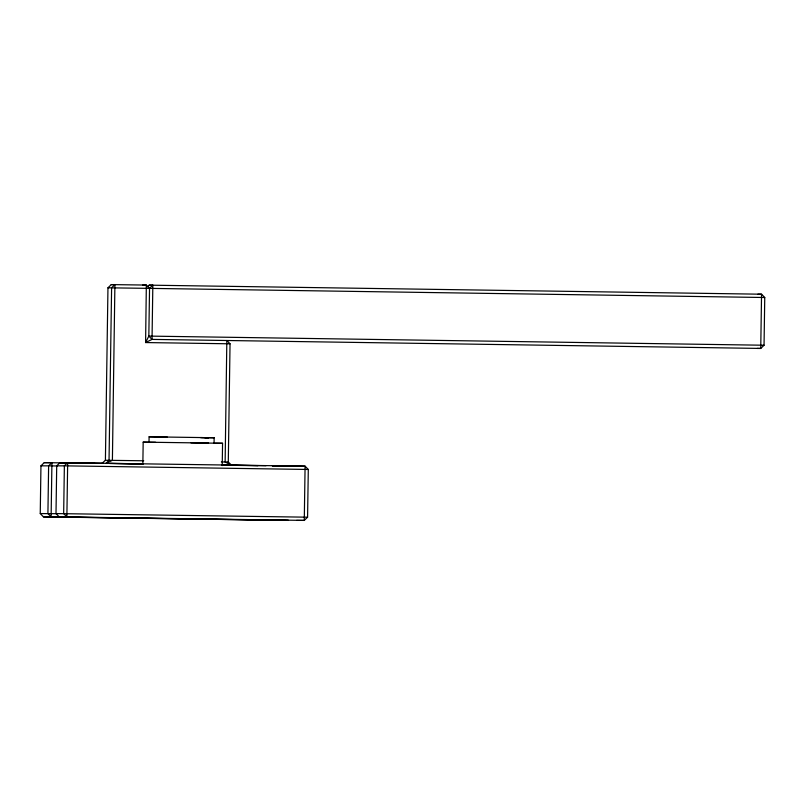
<?xml version="1.0" encoding="UTF-8"?>
<svg xmlns="http://www.w3.org/2000/svg" width="805" height="805" viewBox="0 0 805 805"><rect width="100%" height="100%" fill="white"/><g stroke="black" fill="none" stroke-linecap="round" stroke-linejoin="round"><path stroke-width="1.21" d="M40.25 513.57L40.954 465.843L44.255 462.644L51.923 462.644L51.117 516.87L43.45 516.87L40.25 513.57L56.3 513.691M272.301 465.793L305.085 466.165L304.28 520.402L59.208 516.87L55.998 513.57L56.712 465.843L60.013 462.644L305.085 466.165L308.295 469.466L307.58 517.192L304.28 520.402L296.612 520.402M101.893 463.469L105.405 460.269L107.961 287.808L111.261 284.598L114.904 284.598L112.398 460.309L105.948 463.469L109.037 460.269L111.603 287.808L114.904 284.598M142.847 464.465L143.179 442.146L208.565 443.062M111.261 284.598L146.339 285.071L149.539 288.371L148.834 336.098L145.594 342.558L230.039 343.805L228.288 462.04L231.699 465.34L225.138 461.99L221.385 461.929M163.073 437.004L149.096 436.803L149.016 442.227L155.556 442.277M214.06 443.193L214.14 437.769L201.401 437.568M222.23 465.582L222.562 443.273L190.966 442.841M757.103 348.434L760.745 348.434L764.046 345.234L764.75 297.508L761.55 294.207L149.197 285.161L147.546 286.771M59.208 516.87L66.875 516.87L67.67 462.644L64.37 465.843L56.712 465.843M107.961 287.808L149.539 288.371L152.839 285.161L152.034 339.398L145.594 342.558L146.339 285.071L142.696 285.071M51.923 462.644L48.622 465.843L40.954 465.843M149.197 285.161L152.839 285.161M757.908 294.207L761.55 294.207L760.745 348.434L152.034 339.398L148.834 336.098L764.046 345.234M222.562 443.273L215.338 443.223M105.405 460.269L143.713 460.782M281.67 466.165L289.337 466.165L272.875 466.035M55.998 513.57L307.58 517.192M214.14 437.769L200.163 437.568M158.585 436.944L154.52 436.884L157.71 436.944M204.651 437.638L208.726 437.689L205.527 437.638M149.539 288.371L764.75 297.508M159.37 436.944L205.356 437.628M167.309 437.085L149.096 436.803M148.774 442.237L143.179 442.146M228.288 462.04L225.138 461.99L226.839 340.505L230.039 343.805M60.013 462.644L102.718 463.278M110.255 463.388L142.918 463.871M222.049 465.049L266.012 465.703M44.255 462.644L94.628 463.278M109.711 463.499L142.415 464.012M221.506 465.159L257.932 465.703M308.295 469.466L64.37 465.843L63.665 513.57L66.875 516.87M57.004 465.974L48.622 465.843L47.918 513.57L51.117 516.87L288.532 520.402L43.45 516.87"/></g></svg>
